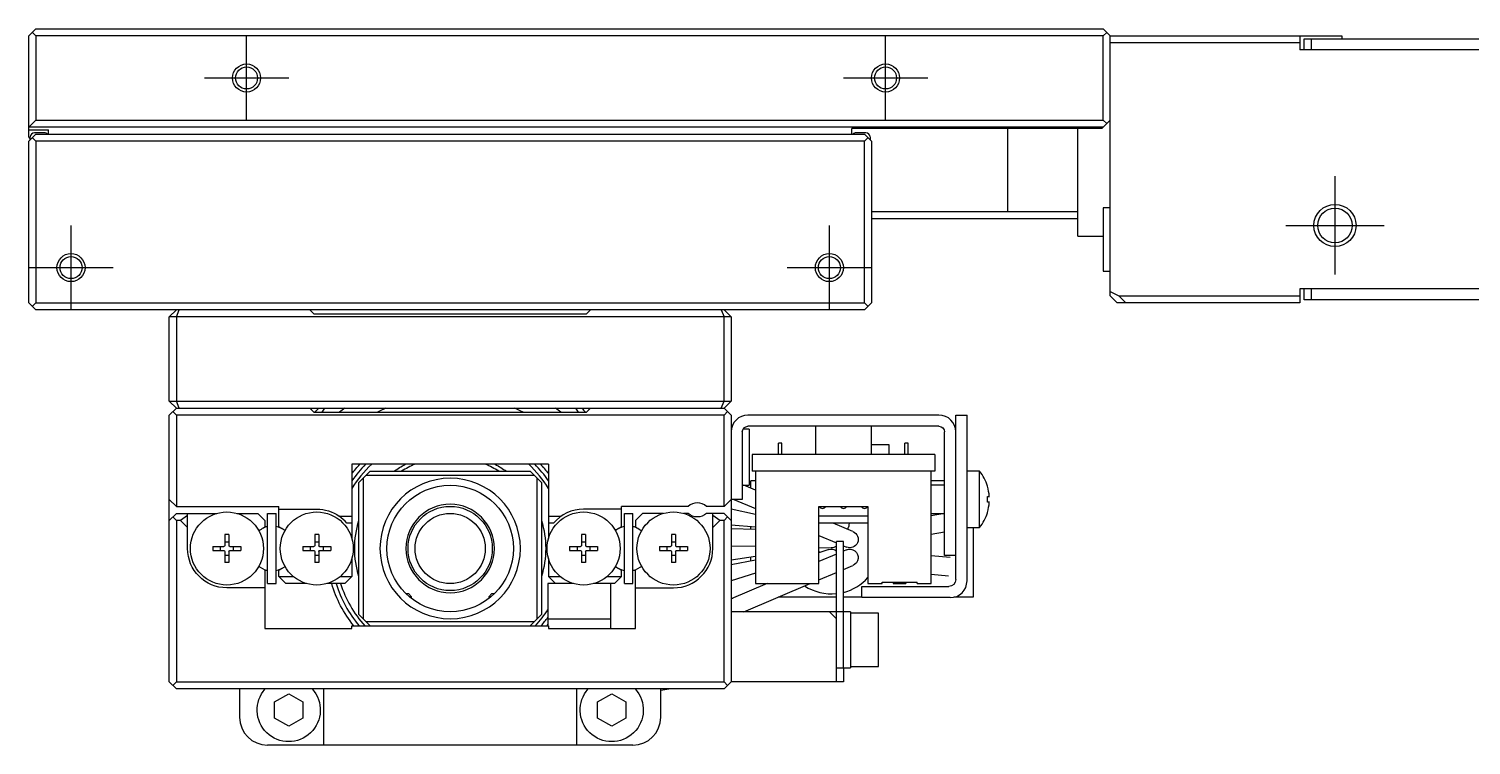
# Model space of a CAD drawing. Extents: x 0 to 722, y -8 to 440.
# Drawn here: x 100 to 202.7, y 385 to 436 of the extents above; entities that cross this region are included whole.
import ezdxf

# ---------------------------------------------------------------- set-up
doc = ezdxf.new("R2010")
doc.units = 0
doc.header["$LTSCALE"] = 0.5
doc.linetypes.add('CENTER', pattern=[50.8, 31.75, -6.35, 6.35, -6.35])
for name, color, linetype in [('MSM_CENTER', 1, 'CENTER'), ('MSM_CONTINUOUS', 7, 'CONTINUOUS'), ('MSM_NARROW', 5, 'CONTINUOUS')]:
    doc.layers.add(name, color=color, linetype=linetype)

msp = doc.modelspace()

# ---------------------------------------------------------------- linework, layer by layer
at = {"layer": 'MSM_CENTER'}
for p, q in [((115.5, 429.5), (115.5, 435.5)), ((161, 429.5), (161, 435.5)), ((112.5, 432.5), (118.5, 432.5)), ((158, 432.5), (164, 432.5)), ((193, 425.5), (193, 418.5)), ((103, 416), (103, 422)), ((157, 416), (157, 422)), ((189.5, 422), (196.5, 422)), ((100, 419), (106, 419)), ((154, 419), (160, 419))]:
    msp.add_line(p, q, dxfattribs=at)
at = {"layer": 'MSM_CONTINUOUS'}
for p, q in [((100, 435.5), (100.5, 436)), ((100, 428.3), (100, 435.5)), ((100.25, 435.75), (100.5, 435.5)), ((100.5, 436), (176.5, 436)), ((100.5, 435.5), (100.5, 429.5)), ((176.5, 435.5), (100.5, 435.5)), ((177, 435.5), (176.5, 436)), ((176.5, 435.5), (176.75, 435.75)), ((176.5, 429.5), (176.5, 435.5)), ((177, 435.5), (193.5, 435.5)), ((177, 417), (177, 435.5)), ((190.5, 435.5), (190.5, 434.5)), ((193.5, 435.5), (193.5, 435.3)), ((190.5, 435), (177, 435)), ((206, 434.5), (190.5, 434.5)), ((190.8, 434.5), (190.8, 435.3)), ((190.8, 435.3), (205.8, 435.3)), ((191.3, 435.3), (191.3, 434.5)), ((100.5, 429.5), (100, 429)), ((100.5, 429.5), (176.5, 429.5)), ((176.4, 428.9), (177, 429.5)), ((176.75, 429.25), (176.5, 429.5)), ((176.5, 429), (100, 429)), ((100, 428.8), (101.4, 428.8)), ((100, 428), (100.5, 428.5)), ((100.1, 428.2), (100, 428.3)), ((100.1, 428.1), (100.1, 428.3)), ((101.1, 428.6), (100.4, 428.6)), ((100.5, 428.5), (159.5, 428.5)), ((101.4, 428.5), (101.4, 428.8)), ((158.6, 428.5), (158.6, 428.9)), ((176.4, 428.9), (158.6, 428.9)), ((159.6, 428.6), (158.9, 428.6)), ((159.5, 428.5), (160, 428)), ((159.9, 428.3), (159.9, 428.1)), ((169.7, 423), (169.7, 428.9)), ((174.7, 421.25), (174.7, 428.9)), ((100, 416.5), (100, 428)), ((100.25, 428.25), (100.5, 428)), ((159.5, 428), (100.5, 428)), ((100.5, 428), (100.5, 416.5)), ((159.5, 428), (159.75, 428.25)), ((159.5, 416.5), (159.5, 428)), ((160, 428), (160, 416.5)), ((176.5, 423.25), (176.5, 418.75)), ((177, 423.25), (176.5, 423.25)), ((160, 423), (174.7, 423)), ((160, 422.5), (174.7, 422.5)), ((174.7, 421.25), (176.5, 421.25)), ((176.5, 418.75), (177, 418.75)), ((177, 417.31), (177.61, 417)), ((177.5, 416.5), (177, 417)), ((177.61, 417), (190.5, 417)), ((177.61, 417), (178.11, 416.5)), ((206.2, 417.5), (190.5, 417.5)), ((190.5, 417.5), (190.5, 416.5)), ((190.8, 416.7), (190.8, 417.5)), ((191.3, 417.5), (191.3, 416.7)), ((100.5, 416), (100, 416.5)), ((100.5, 416.5), (100.25, 416.25)), ((100.5, 416.5), (159.5, 416.5)), ((159.5, 416), (100.5, 416)), ((110, 415.5), (110.5, 416)), ((110.5, 415.5), (110.7, 416)), ((120.3, 415.7), (120, 416)), ((140, 416), (139.7, 415.7)), ((149.29, 416), (149.5, 415.5)), ((150, 415.5), (149.5, 416)), ((159.75, 416.25), (159.5, 416.5)), ((159.5, 416), (160, 416.5)), ((190.5, 416.5), (177.5, 416.5)), ((206.2, 416.7), (190.8, 416.7)), ((150, 415.5), (110, 415.5)), ((110, 409.5), (110, 415.5)), ((110.5, 415.5), (110.5, 409.5)), ((120.3, 415.7), (139.7, 415.7)), ((149.5, 409.5), (149.5, 415.5)), ((150, 415.5), (150, 409.5)), ((110, 409.5), (150, 409.5)), ((110, 409.5), (110.5, 409)), ((110, 408.5), (110.5, 409)), ((110.25, 408.75), (110.5, 408.5)), ((110.7, 409), (110.5, 409.5)), ((110.5, 409), (149.5, 409)), ((120, 409), (120.3, 408.7)), ((139.7, 408.7), (140, 409)), ((149.29, 409), (149.5, 409.5)), ((149.5, 409), (150, 409.5)), ((149.5, 409), (150, 408.5)), ((149.5, 408.5), (149.75, 408.75)), ((110, 389.5), (110, 408.5)), ((110.5, 408.5), (110.5, 402)), ((149.5, 408.5), (110.5, 408.5)), ((120.3, 408.7), (139.7, 408.7)), ((149.5, 402), (149.5, 408.5)), ((150, 408.5), (150, 389.5)), ((164.8, 408.5), (151.2, 408.5)), ((166, 408.5), (166.8, 408.5)), ((166, 396.8), (166, 408.5)), ((166.8, 396.7), (166.8, 408.5)), ((150.8, 407.3), (150.8, 402.5)), ((151.3, 407.5), (150.85, 407.5)), ((164.8, 407.7), (151.2, 407.7)), ((151.3, 407.5), (151.3, 403.5)), ((156, 407.7), (156, 405.7)), ((160, 405.7), (160, 407.7)), ((165.2, 398.5), (165.2, 407.3)), ((164.5, 405.7), (151.5, 405.7)), ((151.5, 405.7), (151.5, 404.5)), ((153.37, 405.7), (153.37, 406.5)), ((153.62, 406.5), (153.37, 406.5)), ((153.62, 405.7), (153.62, 406.5)), ((161.25, 406.38), (160, 406.38)), ((161.25, 405.7), (161.25, 406.38)), ((162.62, 406.5), (162.37, 406.5)), ((162.37, 405.7), (162.37, 406.5)), ((162.62, 405.7), (162.62, 406.5)), ((164.5, 405.7), (164.5, 404.5)), ((137, 405), (123, 405)), ((123, 405), (123, 399.71)), ((137, 405), (137, 399.71)), ((123.5, 403.7), (124.3, 404.5)), ((123.5, 394.3), (123.5, 403.7)), ((123.8, 404), (123.8, 394)), ((136, 404.2), (124, 404.2)), ((124.3, 404.5), (135.7, 404.5)), ((135.7, 404.5), (136.5, 403.7)), ((136.2, 394), (136.2, 404)), ((136.5, 403.7), (136.5, 394.3)), ((151.4, 403.3), (151.4, 403.81)), ((151.75, 403.81), (151.4, 403.81)), ((164.5, 404.5), (151.5, 404.5)), ((151.75, 404.5), (151.75, 396.5)), ((164.25, 396.5), (164.25, 404.5)), ((165.2, 403.81), (164.25, 403.81)), ((167.7, 404.5), (166.8, 404.5)), ((167.7, 400.5), (167.7, 404.5)), ((150.8, 403.5), (151.3, 403.5)), ((151.75, 403.15), (150.92, 403.5)), ((165.2, 403.5), (164.25, 403.5)), ((168.25, 403.43), (168.25, 403.45)), ((168.25, 402.7), (168.39, 402.7)), ((168.25, 402.3), (168.25, 402.7)), ((110.5, 402), (110, 402.5)), ((110.5, 402), (117.8, 402)), ((117.8, 400.54), (117.8, 402)), ((117.8, 401.8), (120.5, 401.8)), ((128.94, 401.96), (128.93, 401.96)), ((142.2, 401.8), (139.5, 401.8)), ((146.94, 402), (142.2, 402)), ((142.2, 400.54), (142.2, 402)), ((149.5, 402), (148.26, 402)), ((150, 402.5), (149.5, 402)), ((150.8, 402.5), (150, 402.5)), ((150, 401.83), (151.75, 401.45)), ((150.2, 402.5), (151.75, 401.84)), ((156.25, 402), (159.75, 402)), ((156.25, 396.5), (156.25, 402)), ((159.75, 402), (159.75, 396.5)), ((168.39, 402.3), (168.25, 402.3)), ((168.25, 401.55), (168.25, 401.57)), ((110, 401), (110.5, 401.5)), ((110.25, 401.25), (110.5, 401)), ((110.5, 401.5), (113.38, 401.5)), ((110.5, 401), (110.5, 389.5)), ((110.8, 401), (110.5, 401)), ((111.3, 401.35), (110.8, 401)), ((110.8, 401), (111.3, 400.5)), ((111.3, 399), (111.3, 401.5)), ((114.81, 401.5), (116.3, 401.5)), ((116.8, 401), (116.3, 401.5)), ((116.8, 401), (116.8, 400.51)), ((117, 396.5), (117, 401.5)), ((117, 401.5), (117.6, 401.5)), ((117.6, 396.5), (117.6, 401.5)), ((117.94, 400.46), (117.8, 400.54)), ((122.09, 401.3), (123, 401.3)), ((123, 400.8), (122.64, 400.8)), ((137, 401.3), (137.9, 401.3)), ((137.35, 400.8), (137, 400.8)), ((142.2, 400.54), (142.06, 400.46)), ((142.4, 396.5), (142.4, 401.5)), ((142.4, 401.5), (143, 401.5)), ((143, 396.5), (143, 401.5)), ((143.7, 401.5), (143.2, 401)), ((143.2, 401), (143.2, 400.51)), ((145.18, 401.5), (143.7, 401.5)), ((146.94, 401.5), (146.61, 401.5)), ((149.5, 401.5), (148.26, 401.5)), ((148.7, 399), (148.7, 401.5)), ((149.2, 401), (148.7, 401.35)), ((148.7, 400.5), (149.2, 401)), ((149.5, 401), (149.2, 401)), ((150, 401), (149.5, 401.5)), ((149.5, 401), (149.75, 401.25)), ((149.5, 389.5), (149.5, 401)), ((150, 400.69), (151.75, 400.54)), ((151.4, 400.37), (151.4, 400.57)), ((159.75, 401.3), (156.25, 401.3)), ((159.75, 400.8), (156.25, 400.8)), ((158.68, 400.2), (157.28, 400.8)), ((165.2, 401.5), (164.25, 401.33)), ((164.25, 401.5), (165.2, 401.5)), ((114.24, 400), (113.95, 400)), ((113.95, 400), (113.95, 399.2)), ((114.24, 400), (114.24, 399.2)), ((116.8, 400.51), (116.71, 400.46)), ((120.64, 400), (120.35, 400)), ((120.35, 400), (120.35, 399.2)), ((120.64, 400), (120.64, 399.2)), ((127.13, 400.31), (127.2, 400.37)), ((127.2, 400.44), (127.2, 400.37)), ((139.64, 400), (139.35, 400)), ((139.35, 400), (139.35, 399.2)), ((139.64, 400), (139.64, 399.2)), ((143.29, 400.46), (143.2, 400.51)), ((146.04, 400), (145.75, 400)), ((145.75, 400), (145.75, 399.2)), ((146.04, 400), (146.04, 399.2)), ((151.75, 400.36), (150, 400.4)), ((156.25, 399.93), (157.5, 399.4)), ((164.25, 400.01), (165.2, 400.18)), ((166.8, 400.5), (167.7, 400.5)), ((167.25, 400.5), (167.25, 395.53)), ((113.1, 399.14), (113.1, 398.85)), ((113.1, 399.14), (113.89, 399.14)), ((113.1, 398.85), (113.89, 398.85)), ((113.63, 399.14), (113.63, 398.85)), ((113.95, 399.47), (114.24, 399.47)), ((113.95, 398.79), (113.95, 398)), ((113.95, 398.53), (114.24, 398.53)), ((114.24, 398.79), (114.24, 398)), ((114.3, 399.14), (115.1, 399.14)), ((114.3, 398.85), (115.1, 398.85)), ((114.57, 398.85), (114.57, 399.14)), ((115.1, 399.14), (115.1, 398.85)), ((119.5, 399.14), (119.5, 398.85)), ((119.5, 399.14), (120.29, 399.14)), ((119.5, 398.85), (120.29, 398.85)), ((120.03, 399.14), (120.03, 398.85)), ((120.35, 399.47), (120.64, 399.47)), ((120.35, 398.79), (120.35, 398)), ((120.35, 398.53), (120.64, 398.53)), ((120.64, 398.79), (120.64, 398)), ((120.7, 399.14), (121.5, 399.14)), ((120.7, 398.85), (121.5, 398.85)), ((120.97, 398.85), (120.97, 399.14)), ((121.5, 399.14), (121.5, 398.85)), ((138.5, 399.14), (138.5, 398.85)), ((138.5, 399.14), (139.29, 399.14)), ((138.5, 398.85), (139.29, 398.85)), ((139.03, 399.14), (139.03, 398.85)), ((139.35, 399.47), (139.64, 399.47)), ((139.35, 398.79), (139.35, 398)), ((139.35, 398.53), (139.64, 398.53)), ((139.64, 398.79), (139.64, 398)), ((139.7, 399.14), (140.5, 399.14)), ((139.7, 398.85), (140.5, 398.85)), ((139.97, 398.85), (139.97, 399.14)), ((140.5, 399.14), (140.5, 398.85)), ((144.9, 399.14), (144.9, 398.85)), ((144.9, 399.14), (145.69, 399.14)), ((144.9, 398.85), (145.69, 398.85)), ((145.43, 399.14), (145.43, 398.85)), ((145.75, 399.47), (146.04, 399.47)), ((145.75, 398.79), (145.75, 398)), ((145.75, 398.53), (146.04, 398.53)), ((146.04, 398.79), (146.04, 398)), ((146.1, 399.14), (146.9, 399.14)), ((146.1, 398.85), (146.9, 398.85)), ((146.37, 398.85), (146.37, 399.14)), ((146.9, 399.14), (146.9, 398.85)), ((150, 399.2), (151.75, 399.16)), ((156.25, 399.07), (157.14, 399.05)), ((156.96, 398.92), (156.25, 398.69)), ((157.5, 398.6), (156.25, 398.07)), ((158, 399.5), (157.5, 399.5)), ((157.5, 389.5), (157.5, 399.5)), ((158, 390.5), (158, 399.5)), ((158, 399.19), (158.21, 399.1)), ((158.21, 398.9), (158, 398.81)), ((166, 398.5), (165.2, 398.5)), ((114.24, 398), (113.95, 398)), ((116.47, 397.67), (116.8, 397.48)), ((116.8, 397.48), (116.8, 393.3)), ((117.8, 397.45), (118.17, 397.67)), ((117.8, 397), (117.8, 397.45)), ((120.64, 398), (120.35, 398)), ((123, 398.28), (123, 397)), ((127.2, 397.62), (127.13, 397.69)), ((127.2, 397.62), (127.2, 397.56)), ((137, 398.28), (137, 397)), ((139.64, 398), (139.35, 398)), ((141.82, 397.67), (142.2, 397.45)), ((142.2, 397), (142.2, 397.45)), ((143.2, 397.48), (143.52, 397.67)), ((143.2, 393.3), (143.2, 397.48)), ((146.04, 398), (145.75, 398)), ((150, 398.2), (151.75, 398.45)), ((151.75, 398.17), (150, 397.84)), ((151.4, 398.11), (151.4, 398.4)), ((158, 397.51), (158.68, 397.8)), ((165.61, 398.35), (164.25, 398.47)), ((117, 396.5), (117.6, 396.5)), ((117.8, 397), (118.84, 397)), ((118.3, 396.5), (117.8, 397)), ((119.78, 396.5), (118.3, 396.5)), ((122.5, 396.5), (121.21, 396.5)), ((122.16, 397), (123, 397)), ((123, 397), (122.5, 396.5)), ((138.78, 396.5), (136.95, 396.5)), ((136.95, 396.5), (136.95, 393.5)), ((137, 397), (137.84, 397)), ((137.5, 396.5), (137, 397)), ((141.7, 396.5), (140.21, 396.5)), ((141.16, 397), (142.2, 397)), ((141.45, 393.3), (141.45, 396.5)), ((142.2, 397), (141.7, 396.5)), ((142.4, 396.5), (143, 396.5)), ((151.75, 397.25), (150, 396.69)), ((152.56, 396.5), (150, 395.41)), ((150.92, 394.5), (155.63, 396.5)), ((151.75, 396.5), (156.25, 396.5)), ((156.25, 396.76), (157.5, 397.29)), ((159.75, 396.5), (160.75, 396.5)), ((160.75, 396.6), (163.25, 396.6)), ((160.75, 396.5), (160.75, 396.6)), ((161.55, 396.6), (161.55, 396.5)), ((161.55, 396.5), (162.45, 396.5)), ((161.92, 396.6), (161.92, 396.5)), ((162.07, 396.6), (162.07, 396.5)), ((162.45, 396.6), (162.45, 396.5)), ((163.25, 396.5), (163.25, 396.6)), ((163.25, 396.5), (164.25, 396.5)), ((164.25, 397.17), (165.49, 397.05)), ((116.8, 396.2), (114.1, 396.2)), ((126.83, 395.8), (127.02, 395.8)), ((127.25, 395.57), (127.02, 395.8)), ((127.25, 395.57), (127.08, 395.57)), ((127.25, 395.44), (127.25, 395.57)), ((127.25, 395.44), (127.25, 395.44)), ((128.93, 396.03), (128.93, 396.03)), ((132.97, 395.8), (132.75, 395.57)), ((132.92, 395.57), (132.75, 395.57)), ((132.75, 395.57), (132.75, 395.44)), ((132.75, 395.44), (132.75, 395.44)), ((132.97, 395.8), (133.16, 395.8)), ((143.2, 396.2), (145.9, 396.2)), ((150, 395.43), (150.13, 395.47)), ((157.5, 395.53), (153.35, 395.53)), ((159.3, 395.53), (158, 395.53)), ((159.3, 395.5), (159.3, 396.3)), ((159.3, 396.3), (165.5, 396.3)), ((165.6, 395.5), (159.3, 395.5)), ((167.25, 395.53), (165.87, 395.53)), ((158.5, 394.5), (150, 394.5)), ((157, 394.5), (157.5, 394)), ((158.5, 394.5), (158.5, 390.5)), ((158.5, 394.5), (158.5, 390.5)), ((160.5, 394.4), (158.5, 394.4)), ((160.5, 390.6), (160.5, 394.4)), ((123, 393.3), (123, 393.5)), ((123, 393.5), (137, 393.5)), ((123.8, 394), (123.5, 394.3)), ((123.8, 394), (124, 393.8)), ((124, 393.8), (136, 393.8)), ((124.3, 393.5), (124, 393.8)), ((136, 393.8), (135.7, 393.5)), ((136, 393.8), (136.2, 394)), ((136.5, 394.3), (136.2, 394)), ((136.95, 394), (141.45, 394)), ((137, 393.5), (137, 393.3)), ((116.8, 393.3), (123, 393.3)), ((137, 393.3), (143.2, 393.3)), ((157.5, 390.5), (158.5, 390.5)), ((158, 390.5), (158, 389.5)), ((158.5, 390.6), (160.5, 390.6)), ((110.5, 389), (110, 389.5)), ((110.5, 389.5), (110.25, 389.25)), ((110.5, 389.5), (149.5, 389.5)), ((149.75, 389.25), (149.5, 389.5)), ((150, 389.5), (149.5, 389)), ((158, 389.5), (150, 389.5)), ((149.5, 389), (110.5, 389)), ((115, 389), (115, 387)), ((117.5, 388.08), (118.5, 388.65)), ((118.5, 388.65), (119.5, 388.08)), ((121, 385), (121, 389)), ((139, 389), (139, 385)), ((140.5, 388.08), (141.5, 388.65)), ((141.5, 388.65), (142.5, 388.08)), ((145.7, 389), (145, 388.88)), ((145, 387), (145, 389)), ((117.5, 386.92), (117.5, 388.08)), ((119.5, 388.08), (119.5, 386.92)), ((140.5, 386.92), (140.5, 388.08)), ((142.5, 388.08), (142.5, 386.92)), ((118.5, 386.34), (117.5, 386.92)), ((119.5, 386.92), (118.5, 386.34)), ((141.5, 386.34), (140.5, 386.92)), ((142.5, 386.92), (141.5, 386.34)), ((121, 385), (117, 385)), ((139, 385), (121, 385)), ((143, 385), (139, 385))]:
    msp.add_line(p, q, dxfattribs=at)
for centre, radius in [((115.5, 432.5), 0.783), ((161, 432.5), 0.783), ((193, 422), 1.23), ((103, 419), 0.783), ((157, 419), 0.783), ((130, 399), 4.5), ((114.1, 399), 2.6), ((120.5, 399), 2.6), ((130, 399), 3), ((139.5, 399), 2.6), ((145.9, 399), 2.6)]:
    msp.add_circle(centre, radius, dxfattribs=at)
at = {"layer": 'MSM_CONTINUOUS', "extrusion": (0, 0, -1)}
for radius in [5, 3.15]:
    msp.add_circle((-130, 399), radius, dxfattribs=at)
at = {"layer": 'MSM_CONTINUOUS'}
for centre, radius, start, end in [((100.4, 428.3), 0.3, 90, 180), ((101.1, 428.3), 0.3, 41.8103, 90), ((158.9, 428.3), 0.3, 90, 138.1897), ((159.6, 428.3), 0.3, 0, 90), ((118.5, 410.5), 2.6, 316.1869, 324.7656), ((118.5, 410.5), 2.98, 322.8698, 329.7997), ((130, 399), 12.5, 126.8699, 129.1042), ((130, 399), 11, 114.62, 118.1375), ((130, 399), 11, 61.8625, 65.38), ((130, 399), 12.5, 50.8958, 53.1301), ((141.5, 410.5), 2.98, 210.2003, 217.1302), ((141.5, 410.5), 2.6, 215.2344, 223.8131), ((151.2, 407.3), 1.2, 90, 180), ((164.8, 407.3), 1.2, 0, 90), ((130, 399), 8.5, 135.0991, 145.4397), ((130, 399), 8.2, 132.9703, 148.6119), ((130, 399), 6.5, 112.6199, 122.2042), ((130, 399), 6.5, 57.7958, 67.3801), ((130, 399), 8.2, 31.3881, 47.0297), ((130, 399), 8.5, 34.5603, 44.9009), ((165.2, 402.5), 3.2, 17.27, 38.6822), ((165.2, 402.5), 3.19, 3.5904, 16.9053), ((139.5, 399), 2.8, 90, 139.9948), ((147.6, 401.25), 1, 48.5904, 131.4096), ((156.5, 402.1), 0.25, 203.5782, 336.4218), ((158, 402.1), 0.25, 203.5782, 336.4218), ((159.5, 402.1), 0.25, 203.5782, 336.4218), ((165.2, 402.5), 3.19, 343.0947, 356.4096), ((117.3, 399), 1.59, 100.8931, 109.8183), ((117.3, 399), 1.59, 53.8028, 79.1069), ((120.5, 399), 2.8, 40.0052, 55.2281), ((142.7, 399), 1.59, 100.8931, 126.1972), ((142.7, 399), 1.59, 70.1817, 79.1069), ((165.2, 402.5), 3.2, 321.3178, 342.73), ((117.46, 398.88), 1.75, 115.4948, 128.4507), ((117.18, 398.88), 1.75, 52.994, 64.5052), ((142.81, 398.88), 1.75, 115.4948, 127.006), ((142.53, 398.88), 1.75, 51.5493, 64.5052), ((145.9, 399), 2.8, 270, 0), ((117.46, 399.11), 1.75, 231.5493, 235.4948), ((117.3, 399), 1.59, 250.1817, 259.1069), ((117.3, 399), 1.59, 280.8931, 306.1972), ((117.18, 399.11), 1.75, 304.5052, 307.006), ((142.81, 399.11), 1.75, 232.994, 235.4948), ((142.7, 399), 1.59, 233.8028, 259.1069), ((142.7, 399), 1.59, 280.8931, 289.8183), ((142.53, 399.11), 1.75, 304.5052, 308.4507), ((130, 399), 8.5, 197.1046, 220.3202), ((130, 399), 8.2, 197.7508, 222.1236), ((157.15, 399.27), 3.5, 284.0553, 317.9754), ((165.6, 396.7), 1.2, 270, 0), ((157.15, 399.27), 3.5, 236.9255, 275.7392), ((130, 399), 8.2, 317.8764, 327.9474), ((130, 399), 8.5, 319.6798, 324.8499), ((117, 387), 2, 180, 270), ((143, 387), 2, 270, 0)]:
    msp.add_arc(centre, radius, start, end, dxfattribs=at)
at = {"layer": 'MSM_CONTINUOUS', "extrusion": (0, 0, -1)}
for centre, radius, start, end in [((-118.5, 410.5), 2.25, 221.8103, 225), ((-141.5, 410.5), 2.25, 315, 318.1897), ((-151.2, 407.3), 0.4, 0, 90), ((-164.8, 407.3), 0.4, 90, 180), ((-130, 399), 8.8, 37.3018, 42.9859), ((-130, 399), 6.8, 53.9811, 61.9275), ((-130, 399), 6.8, 118.0725, 126.0189), ((-130, 399), 8.8, 137.0141, 142.6982), ((-120.5, 399), 2.8, 90, 124.7719), ((-130, 399), 6.8, 342.9174, 17.0826), ((-130, 399), 6.8, 162.9174, 197.0826), ((-147.6, 402.25), 1, 228.5904, 311.4096), ((-157.8, 400.75), 0.6, 174.92, 218.0277), ((-158.45, 399.65), 0.6, 113.0164, 293.0163), ((-114.1, 399), 2.8, 270, 0), ((-113.89, 399.2), 0.06, 180, 270), ((-113.89, 398.79), 0.06, 90, 180), ((-114.3, 399.2), 0.06, 270, 0), ((-114.3, 398.79), 0.06, 0, 90), ((-120.29, 399.2), 0.06, 180, 270), ((-120.29, 398.79), 0.06, 90, 180), ((-120.7, 399.2), 0.06, 270, 0), ((-120.7, 398.79), 0.06, 0, 90), ((-139.29, 399.2), 0.06, 180, 270), ((-139.29, 398.79), 0.06, 90, 180), ((-139.7, 399.2), 0.06, 270, 0), ((-139.7, 398.79), 0.06, 0, 90), ((-145.69, 399.2), 0.06, 180, 270), ((-145.69, 398.79), 0.06, 90, 180), ((-146.1, 399.2), 0.06, 270, 0), ((-146.1, 398.79), 0.06, 0, 90), ((-155.85, 398.35), 0.6, 131.8103, 142.4513), ((-157.15, 398.35), 0.6, 72.212, 125.6853), ((-157.15, 399.65), 0.6, 234.3147, 271.1935), ((-158.45, 398.35), 0.6, 66.9836, 246.9837), ((-130, 399), 8.8, 321.3178, 343.4955), ((-165.5, 396.8), 0.5, 180, 270), ((-130, 399), 8.8, 217.8357, 218.6822), ((-118.5, 387.5), 2.25, 138.1897, 41.8103), ((-141.5, 387.5), 2.25, 138.1897, 41.8103)]:
    msp.add_arc(centre, radius, start, end, dxfattribs=at)
at = {"layer": 'MSM_NARROW'}
for p, q in [((127.25, 395.44), (127.25, 395.44)), ((132.75, 395.44), (132.75, 395.44))]:
    msp.add_line(p, q, dxfattribs=at)
for centre, radius in [((115.5, 432.5), 1), ((161, 432.5), 1), ((193, 422), 1.5), ((103, 419), 1), ((157, 419), 1), ((130, 399), 2.5)]:
    msp.add_circle(centre, radius, dxfattribs=at)

doc.saveas('drawing.dxf')
